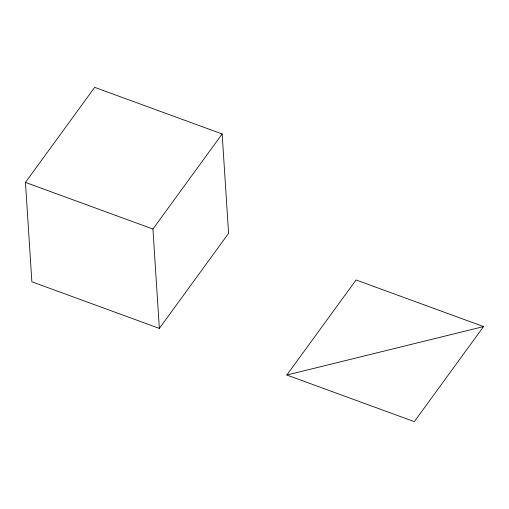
<?xml version="1.0" encoding="UTF-8"?>
<svg xmlns="http://www.w3.org/2000/svg" width="509" height="509" viewBox="0 0 509 509"><rect width="100%" height="100%" fill="white"/><g stroke="black" fill="none" stroke-linecap="round" stroke-linejoin="round"><path stroke-width="0.76" d="M25.45 182.419L94.68 87.357L222.159 133.975L228.592 233.351L159.355 328.413L31.876 281.795L25.45 182.419L152.929 229.031L159.355 328.413M152.929 229.031L222.159 133.975M286.841 375.025L356.071 279.969L483.55 326.581L414.32 421.643L286.841 375.025L483.55 326.581"/></g></svg>
